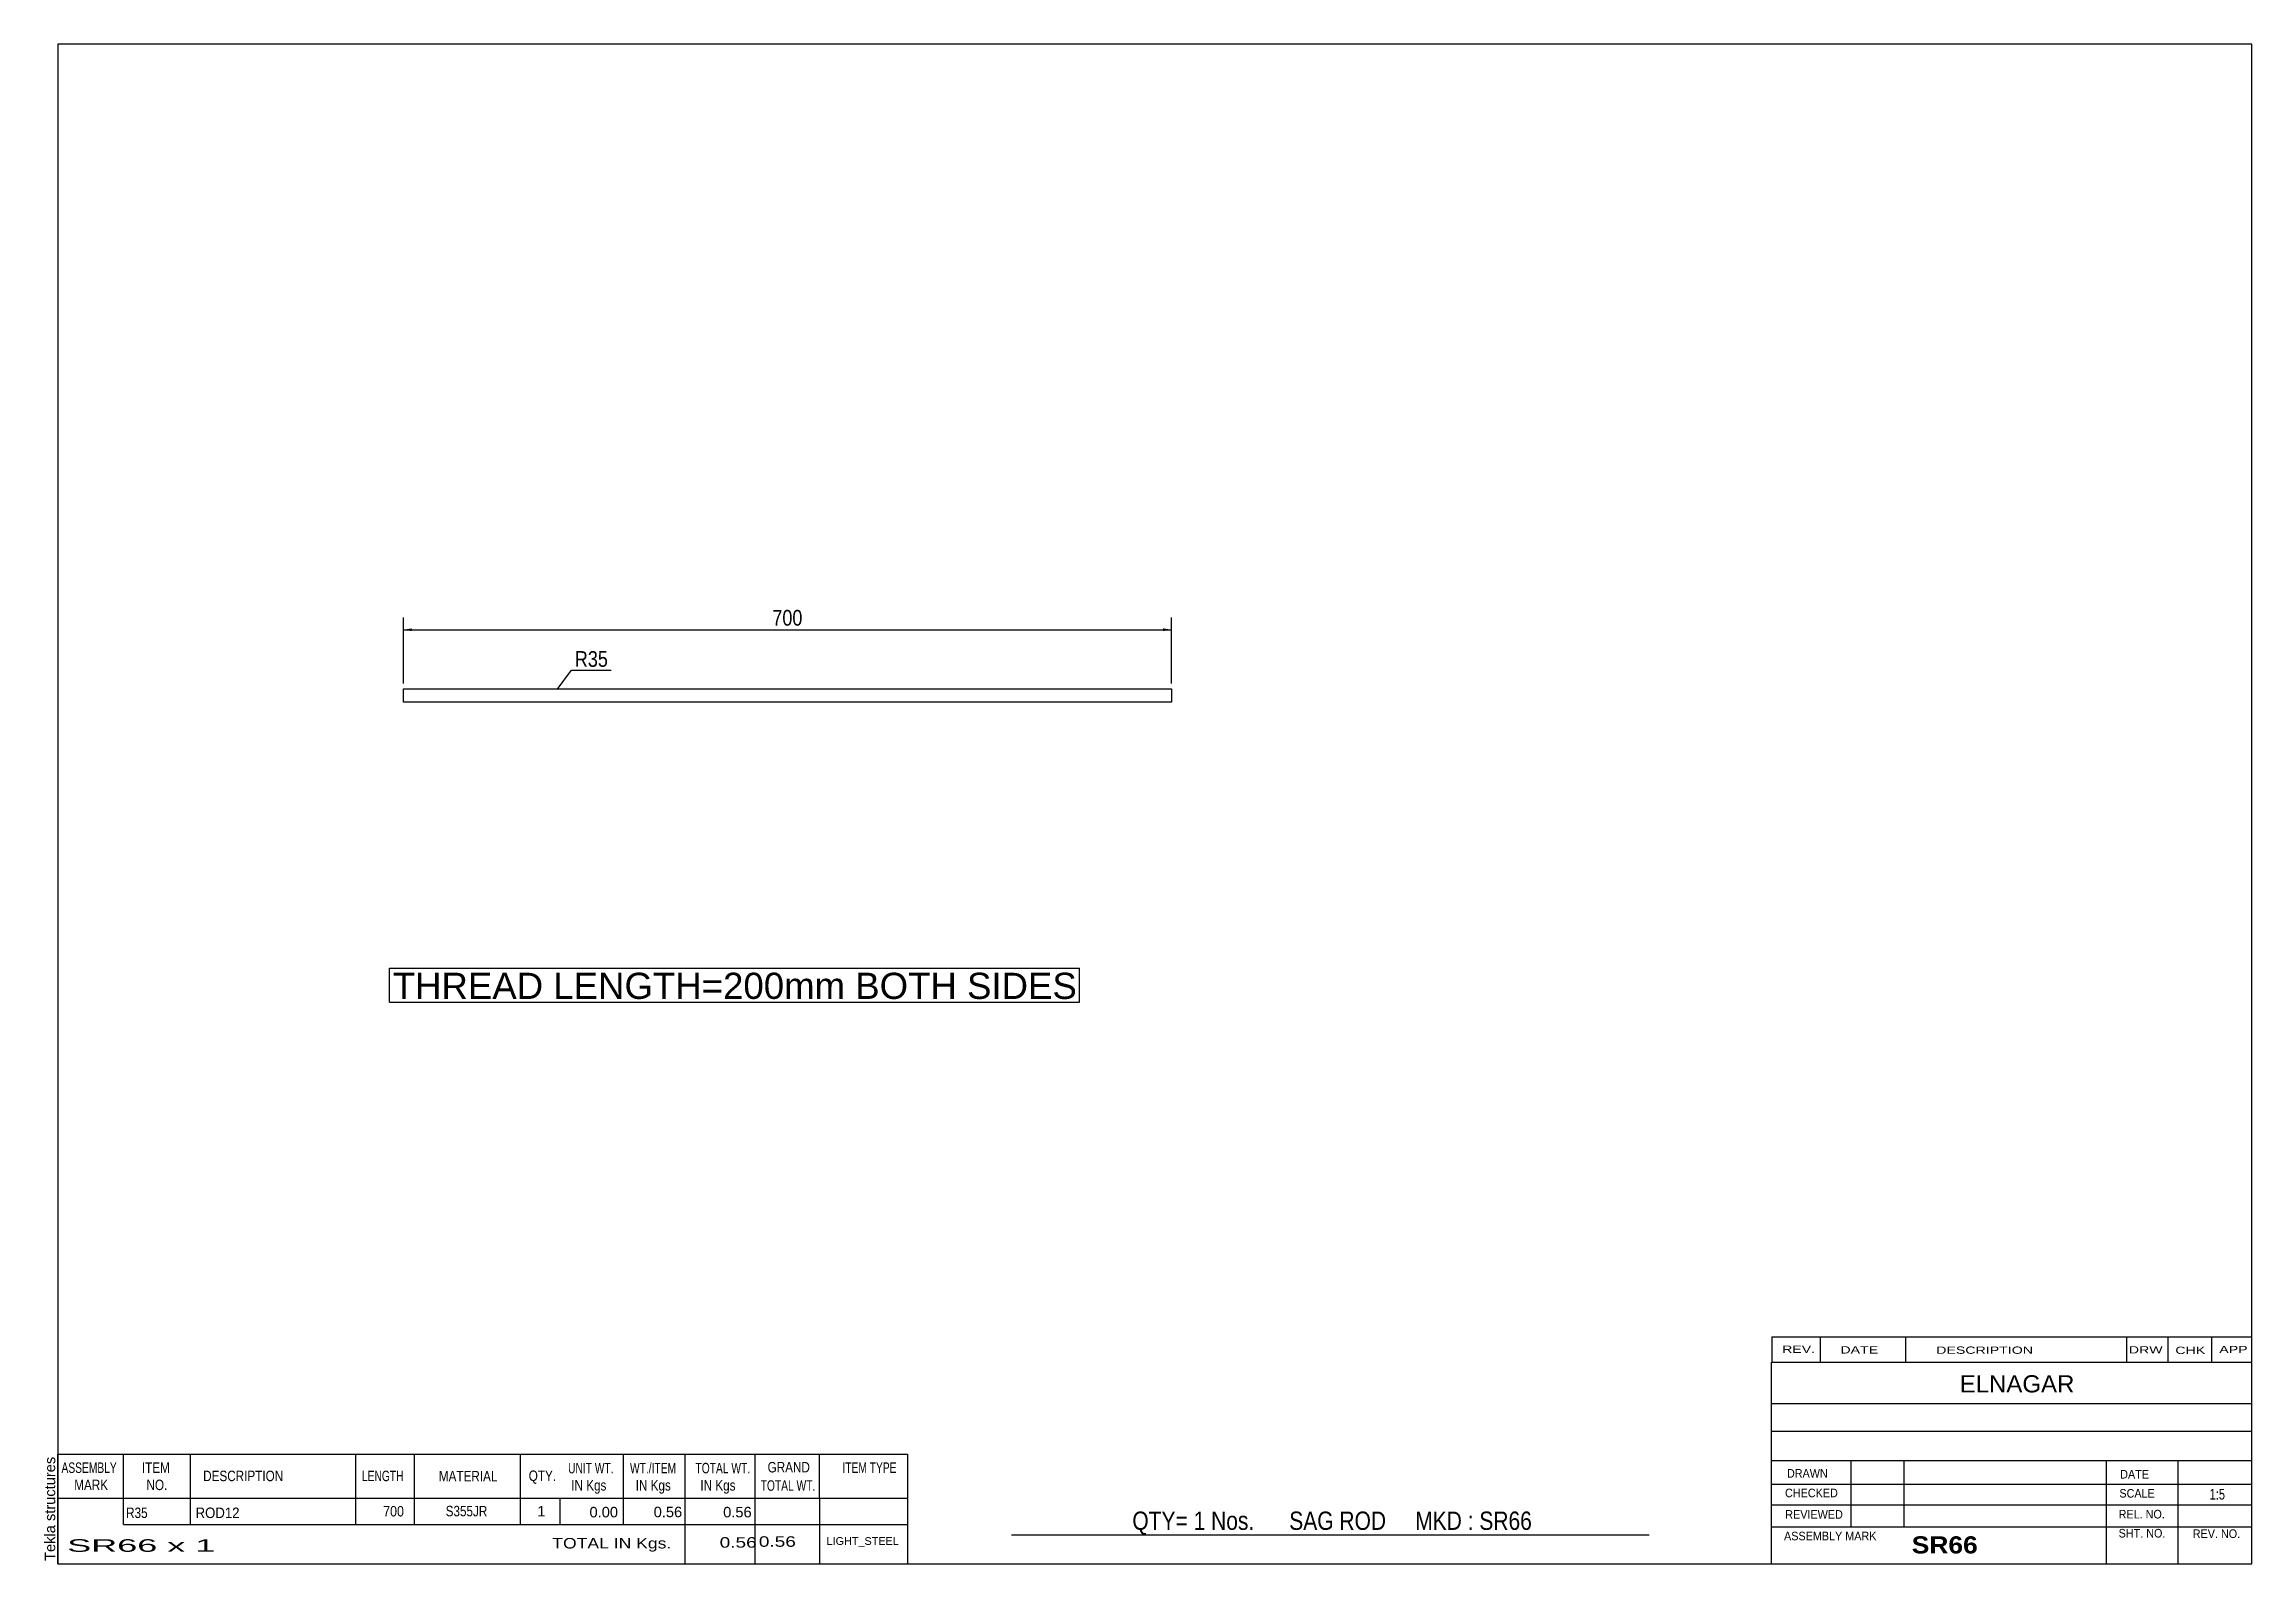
# Model space of a CAD drawing. Header units: millimetres. Extents: x -66 to 337, y -168 to 109.
import ezdxf

# ---------------------------------------------------------------- set-up
doc = ezdxf.new("R2010")
doc.units = ezdxf.units.MM
doc.styles.add('Arial', font='ARIAL.TTF', dxfattribs={"height": 0.2})
doc.styles.add('Arial Bold', font='ARIALBD.TTF', dxfattribs={"height": 0.2})
doc.styles.add('Arial Narrow', font='ARIALN.TTF', dxfattribs={"height": 0.2})

# ---------------------------------------------------------------- blocks, each defined once
blk = doc.blocks.new('Unknown-629145779-1210')
at = {"color": 5, "linetype": 'Continuous'}
for p, q in [((337, 108.75), (-63, 108.75)), ((-63, 108.75), (-63, -168.25)), ((337, -168.25), (337, 108.75)), ((-63, -168.25), (337, -168.25))]:
    blk.add_line(p, q, dxfattribs=at)
at = {"color": 174, "linetype": 'Continuous', "style": 'Arial'}
blk.add_text('Tekla structures', height=1.9102, rotation=90, dxfattribs=at).set_placement((-63.5, -167.75))
blk = doc.blocks.new('Part-629145779-1252 - 1233')
at = {"color": 2, "linetype": 'Continuous'}
for p, q in [((0, -8.8), (140, -8.8)), ((0, -11.2), (0, -8.8)), ((140, -11.2), (0, -11.2)), ((140, -8.8), (140, -11.2))]:
    blk.add_line(p, q, dxfattribs=at)
blk = doc.blocks.new('StraightDimension-629145779-1255 - 1233')
at = {"linetype": 'Continuous'}
for points in [[(1.5, 1.75), (0, 2), (1.5, 2.25)], [(138.5, 2.25), (140, 2), (138.5, 1.75)]]:
    blk.add_hatch(color=7, dxfattribs=at).paths.add_polyline_path(points)
at = {"color": 7, "linetype": 'Continuous'}
for p, q in [((0, -7.8), (0, 4.25)), ((140, -7.8), (140, 4.25)), ((0, 2), (140, 2))]:
    blk.add_line(p, q, dxfattribs=at)
at = {"color": 0}
blk.add_wipeout([(73.34, 2.15), (73.34, 6.35), (66.66, 6.35), (66.66, 2.15)], dxfattribs=at)
at = {"color": 3, "style": 'Arial Narrow'}
blk.add_text('700', height=2.863, dxfattribs=at).set_placement((67.26, 2.75))
blk = doc.blocks.new('CBS_BOM-629145779-1298')
at = {"color": 7, "linetype": 'Continuous'}
for p, q in [((-63.03, -156.28), (-63.03, -148.28)), ((-63.03, -148.28), (91.89, -148.28)), ((-51.03, -156.28), (-51.03, -148.28)), ((-38.84, -156.28), (-38.84, -148.28)), ((-8.68, -156.28), (-8.68, -148.28)), ((2, -156.28), (2, -148.28)), ((21.32, -156.28), (21.32, -148.28)), ((40.12, -156.28), (40.12, -148.28)), ((51.33, -156.28), (51.33, -148.28)), ((64.12, -156.28), (64.12, -148.28)), ((75.87, -156.28), (75.87, -148.28)), ((91.89, -148.29), (91.89, -156.27)), ((-63.03, -156.28), (91.89, -156.28)), ((-63.03, -161.08), (-63.03, -156.28)), ((-51.03, -161.08), (-51.03, -156.28)), ((-38.84, -161.08), (-38.84, -156.28)), ((-8.68, -161.08), (-8.68, -156.28)), ((2, -161.08), (2, -156.28)), ((21.32, -161.08), (21.32, -156.28)), ((28.58, -161.08), (28.58, -156.28)), ((40.12, -161.08), (40.12, -156.28)), ((51.33, -161.08), (51.33, -156.28)), ((64.12, -161.08), (64.12, -156.28)), ((75.89, -161.08), (75.89, -156.28)), ((91.89, -156.28), (91.89, -161.08)), ((-63.03, -168.28), (-63.03, -161.1)), ((-51.03, -161.08), (91.89, -161.08)), ((51.33, -168.28), (51.33, -161.1)), ((64.12, -168.28), (64.12, -161.1)), ((75.93, -168.28), (75.93, -161.1)), ((91.89, -161.08), (91.89, -168.28)), ((-63.03, -168.28), (91.89, -168.28))]:
    blk.add_line(p, q, dxfattribs=at)
at = {"color": 3, "linetype": 'Continuous', "style": 'Arial'}
for s, height, width, p in [('ASSEMBLY', 1.91, 0.7, (-62.35, -151.71)), ('MARK', 1.91, 0.8, (-60.03, -154.84)), ('ITEM', 1.91, 0.8, (-47.7, -151.71)), ('NO.', 1.91, 0.8, (-46.85, -154.84)), ('DESCRIPTION', 1.9102, 0.8, (-36.52, -153.21)), ('LENGTH', 1.91, 0.7, (-7.57, -153.21)), ('MATERIAL', 1.91, 0.8, (6.45, -153.26)), ('QTY.', 1.91, 0.8, (22.84, -153.18)), ('UNIT WT.', 1.91, 0.7, (30.01, -151.78)), ('WT./ITEM', 1.91, 0.7, (41.3, -151.78)), ('TOTAL WT.', 1.91, 0.7, (53.24, -151.78)), ('GRAND', 1.91, 0.8, (66.39, -151.62)), ('ITEM TYPE', 1.91, 0.7, (80.03, -151.7)), ('IN Kgs', 1.91, 0.8, (30.59, -154.92)), ('IN Kgs', 1.91, 0.8, (42.34, -154.92)), ('IN Kgs', 1.91, 0.8, (54.13, -154.92)), ('TOTAL WT.', 1.91, 0.7, (65.13, -154.96))]:
    blk.add_text(s, height=height, dxfattribs=dict(at, width=width)).set_placement(p)
at = {"color": 7, "linetype": 'Continuous', "style": 'Arial'}
for s, width, p in [('R35', 0.8, (-50.57, -159.93)), ('ROD12', 0.9, (-37.9, -159.93)), ('700', 0.85, (-3.7, -159.65)), ('S355JR', 0.8, (7.69, -159.62))]:
    blk.add_text(s, height=1.91, dxfattribs=dict(at, width=width)).set_placement(p)
for s, p in [('1', (24.41, -159.62)), ('0.00', (33.92, -159.81)), ('0.56', (45.62, -159.78)), ('0.56', (58.29, -159.81))]:
    blk.add_text(s, height=1.91, dxfattribs=at).set_placement(p)
at = {"color": 6, "linetype": 'Continuous', "style": 'Arial'}
for s, height, width, p in [('SR66 x 1', 2.292, 2.05, (-61.31, -166.09)), ('TOTAL IN Kgs.', 1.9102, 1.2, (27.13, -165.48)), ('0.56', 1.91, 1.3, (57.65, -165.33)), ('0.56', 1.91, 1.3, (64.79, -165.17))]:
    blk.add_text(s, height=height, dxfattribs=dict(at, width=width)).set_placement(p)
blk.add_text('LIGHT_STEEL', height=1.4135, dxfattribs=at).set_placement((77.14, -164.83))
blk = doc.blocks.new('CBS_CALLOFF-629145779-1299')
at = {"color": 7, "linetype": 'Continuous'}
blk.add_line((110.88, -162.98), (227.11, -163), dxfattribs=at)
at = {"color": 3, "linetype": 'Continuous', "style": 'Arial Narrow'}
blk.add_text('QTY= 1 Nos.      SAG ROD     MKD : SR66', height=3.3405, dxfattribs=at).set_placement((132.89, -162.09))
blk = doc.blocks.new('Text-629145779-1211')
at = {"color": 0, "linetype": 'Continuous'}
blk.add_wipeout([(122.65, -65.3), (122.65, -60.3), (-1.96, -60.3), (-1.96, -65.3)], dxfattribs=at)
at = {"color": 7, "linetype": 'Continuous'}
for p, q in [((-2.56, -59.7), (123.25, -59.7)), ((-2.56, -65.9), (-2.56, -59.7)), ((123.25, -65.9), (123.25, -59.7)), ((-2.56, -65.9), (123.25, -65.9))]:
    blk.add_line(p, q, dxfattribs=at)
at = {"color": 1, "linetype": 'Continuous', "style": 'Arial'}
blk.add_text('THREAD LENGTH=200mm BOTH SIDES', height=4.7754, dxfattribs=at).set_placement((-1.96, -65.3))
blk = doc.blocks.new('CBS_NAME_BLOG-629145779-1300')
at = {"color": 7, "linetype": 'Continuous'}
for p, q in [((249.41, -131.5), (336.93, -131.5)), ((249.41, -168.21), (249.41, -131.5)), ((249.41, -139.04), (336.93, -139.04)), ((249.48, -144.09), (337, -144.09)), ((249.41, -149.46), (336.93, -149.46)), ((263.93, -161.57), (263.93, -149.47)), ((273.62, -161.54), (273.62, -149.47)), ((310.53, -168.21), (310.53, -149.48)), ((323.58, -168.21), (323.58, -149.47)), ((249.42, -153.76), (337, -153.74)), ((249.41, -157.51), (336.93, -157.51)), ((249.41, -161.55), (336.93, -161.55)), ((249.41, -168.25), (337, -168.25))]:
    blk.add_line(p, q, dxfattribs=at)
at = {"color": 3, "linetype": 'Continuous', "style": 'Arial'}
blk.add_text('ELNAGAR', height=3.133, dxfattribs=at).set_placement((283.73, -137.03))
at = {"color": 3, "linetype": 'Continuous'}
for s, height, style, width, p in [('DRAWN', 1.566, 'Arial', 0.9, (252.24, -152.57)), ('DATE', 1.566, 'Arial', 0.9, (313, -152.73)), ('CHECKED', 1.566, 'Arial', 0.9, (251.89, -156.14)), ('SCALE', 1.566, 'Arial', 0.9, (312.85, -156.21)), ('1:5', 1.957, 'Arial Narrow', 0.9, (329.3, -156.57)), ('REVIEWED', 1.566, 'Arial', 0.9, (251.93, -160.06)), ('REL. NO.', 1.566, 'Arial', 0.9, (312.71, -160.01)), ('ASSEMBLY MARK', 1.5663, 'Arial', 0.9, (251.71, -163.99)), ('SR66', 3.131, 'Arial Bold', 1.1, (274.99, -166.39)), ('SHT. NO.', 1.566, 'Arial', 0.9, (312.71, -163.48)), ('REV. NO.', 1.566, 'Arial', 0.9, (326.23, -163.57))]:
    blk.add_text(s, height=height, dxfattribs=dict(at, style=style, width=width)).set_placement(p)
blk = doc.blocks.new('CBS_REVISION-629145779-1301')
at = {"color": 7, "linetype": 'Continuous'}
for p, q in [((249.49, -126.87), (336.99, -126.87)), ((249.49, -126.87), (249.49, -131.5)), ((258.29, -126.87), (258.29, -131.5)), ((273.88, -126.87), (273.88, -131.44)), ((314.14, -126.87), (314.14, -131.5)), ((321.68, -126.87), (321.68, -131.5)), ((329.63, -126.87), (329.63, -131.5)), ((249.49, -131.5), (336.99, -131.5))]:
    blk.add_line(p, q, dxfattribs=at)
at = {"color": 7, "style": 'Arial Narrow', "width": 1.7}
for s, height, p in [('REV.', 1.326, (251.35, -129.82)), ('DATE', 1.326, (261.98, -129.94)), ('DESCRIPTION', 1.3257, (279.46, -129.99)), ('DRW', 1.326, (314.57, -129.93)), ('CHK', 1.326, (323.06, -130.02)), ('APP', 1.326, (331.06, -129.87))]:
    blk.add_text(s, height=height, dxfattribs=at).set_placement(p)
blk = doc.blocks.new('Mark-629145779-1247 - 1233')
at = {"color": 0}
blk.add_wipeout([(37.28, -4.76), (37.28, -1.76), (31.25, -1.76), (31.25, -4.76)], dxfattribs=at)
blk.add_wipeout([(37.28, -4.76), (37.28, -1.76), (31.25, -1.76), (31.25, -4.76)], dxfattribs=at)
at = {"color": 7, "linetype": 'Continuous'}
for p, q in [((28.03, -8.9), (30.65, -5.36)), ((30.65, -5.36), (37.88, -5.36))]:
    blk.add_line(p, q, dxfattribs=at)
at = {"color": 3, "style": 'Arial Narrow'}
blk.add_text('R35', height=2.863, dxfattribs=at).set_placement((31.25, -4.76))

msp = doc.modelspace()

# ---------------------------------------------------------------- block references
for name in ['Unknown-629145779-1210', 'Part-629145779-1252 - 1233', 'CBS_REVISION-629145779-1301', 'CBS_NAME_BLOG-629145779-1300', 'CBS_BOM-629145779-1298', 'CBS_CALLOFF-629145779-1299']:
    msp.add_blockref(name, (0, 0))

# ---------------------------------------------------------------- next in the draw order: block references
for name in ['StraightDimension-629145779-1255 - 1233', 'Text-629145779-1211']:
    msp.add_blockref(name, (0, 0))

# ---------------------------------------------------------------- next in the draw order: block references
msp.add_blockref('Mark-629145779-1247 - 1233', (0, 0))

doc.saveas('drawing.dxf')
